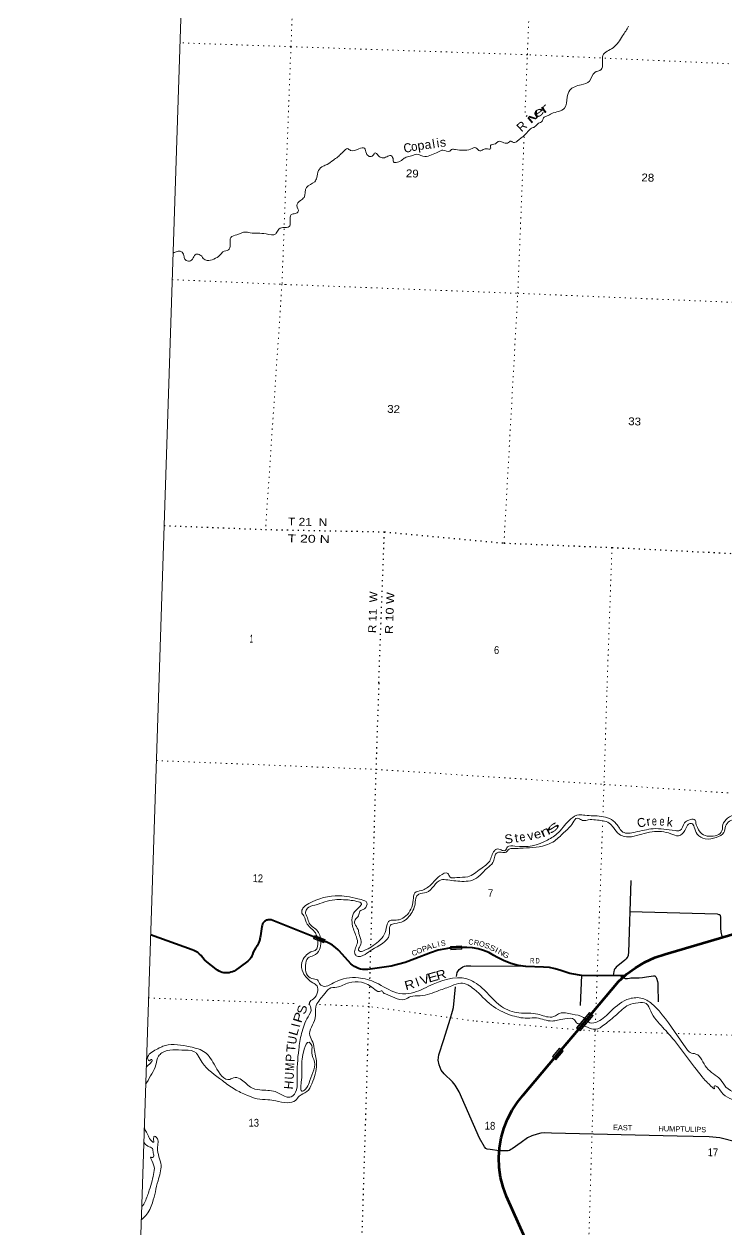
# Model space of a CAD drawing. Header units: feet. Extents: x -751810 to -497223, y -177792 to 12311.
# Drawn here: x -751810 to -736093, y -91709 to -64739 of the extents above; entities that cross this region are included whole.
import ezdxf
from ezdxf.enums import TextEntityAlignment as Align

# ---------------------------------------------------------------- set-up
doc = ezdxf.new("R2010")
doc.units = ezdxf.units.FT
doc.header["$LTSCALE"] = 80
doc.linetypes.add('DOTTED', pattern=[1.5, 0.3, -1.2])
for name, color, linetype, lineweight in [('20', 7, 'Continuous', 70), ('26', 7, 'Continuous', 40), ('29', 7, 'Continuous', 25), ('39', 7, 'Continuous', 13), ('4', 7, 'Continuous', 13), ('57', 7, 'Continuous', 13), ('6', 7, 'DOTTED', 25), ('61', 7, 'Continuous', 13), ('7', 7, 'DOTTED', 13)]:
    doc.layers.add(name, color=color, linetype=linetype, lineweight=lineweight)
for name, color, linetype in [('27', 7, 'Continuous'), ('30', 7, 'Continuous'), ('41', 7, 'Continuous')]:
    doc.layers.add(name, color=color, linetype=linetype)

msp = doc.modelspace()

# ---------------------------------------------------------------- linework, layer by layer
at = {"layer": '20'}
for points in [[(-738354.96, -86040.82), (-738318.13, -86006.98), (-738121.22, -85860.85), (-737910.12, -85736.1), (-737687.14, -85634.11), (-737454.71, -85555.97), (-737452.96, -85555.49), (-735784.92, -85068.2), (-735298, -84875.85), (-734833.86, -84633.66), (-734754.03, -84585.53), (-731640.74, -82419.54), (-731518.82, -82299.71), (-731410.09, -82167.8), (-731315.74, -82025.24), (-731236.81, -81873.6), (-731174.17, -81714.55), (-731128.49, -81549.81), (-731105.59, -81422.99), (-730968.59, -80833.06), (-730799.94, -80273.82), (-730657.78, -79917.38)], [(-737658.18, -98472.66), (-741007.18, -90981.04), (-741084.32, -90772.15), (-741139.2, -90556.34), (-741171.22, -90335.97), (-741180.04, -90113.47), (-741165.54, -89891.26), (-741127.9, -89671.79), (-741067.52, -89457.45), (-740985.07, -89250.6), (-740881.45, -89053.5), (-740757.8, -88868.31), (-740639.95, -88724.03), (-739776.8, -87695.65), (-739396.9, -87243.04), (-739086.31, -86873), (-738498.68, -86172.9), (-738354.96, -86040.82)]]:
    msp.add_lwpolyline(points, dxfattribs=at)
at = {"layer": '26'}
for points in [[(-745316.24, -85176.88), (-745343.07, -85166.14), (-746276.36, -84792.36), (-746277.82, -84792), (-746295.08, -84788.73), (-746312.58, -84787.3), (-746330.14, -84787.69), (-746347.56, -84789.92), (-746364.65, -84793.96), (-746381.23, -84799.77), (-746397.1, -84807.27), (-746412.11, -84816.4), (-746426.08, -84827.04), (-746438.86, -84839.08), (-746450.32, -84852.4), (-746460.32, -84866.84), (-746468.75, -84882.24), (-746472.11, -84890.27), (-746480.56, -84915.22), (-746484.22, -84940.27), (-746514.3, -85146.23), (-746522.1, -85182.75), (-746527.39, -85207.53), (-746533.93, -85232.75), (-746539.92, -85255.86), (-746560.84, -85313.42), (-746575.48, -85343.49), (-746587.66, -85368.51), (-746607.5, -85393.49), (-746622.8, -85412.77), (-746653.13, -85460.48), (-746678.31, -85511.1), (-746698.05, -85564.08), (-746703.6, -85582.93), (-746710.8, -85599.18), (-746727.94, -85630.88), (-746748.3, -85660.62), (-746771.65, -85688.06), (-746797.74, -85712.91), (-746826.29, -85734.9), (-747083.17, -85922.58), (-747108.42, -85936.9), (-747143.66, -85952.82), (-747180.38, -85964.98), (-747218.16, -85973.22), (-747256.6, -85977.48), (-747295.27, -85977.69), (-747333.76, -85973.86), (-747371.63, -85966.03), (-747408.48, -85954.28), (-747443.89, -85938.74), (-747477.49, -85919.59), (-747508.9, -85897.03), (-747716.33, -85730.34), (-747767.66, -85685.35), (-747814, -85635.25), (-747847.01, -85592.04), (-747882.25, -85556.43), (-747921.02, -85524.7), (-747962.89, -85497.2), (-748007.41, -85474.23), (-748045.46, -85458.98), (-748977.03, -85126.24)], [(-742258.74, -85422.02), (-742287.11, -85425.58), (-742367.79, -85435.72), (-742539.38, -85472.14), (-742706.21, -85526.3), (-743057.05, -85663.9), (-743273.91, -85742.03), (-743590.15, -85824.98), (-744111.98, -85899.5), (-744123.01, -85900.63), (-744173.39, -85902.58), (-744223.71, -85899.24), (-744273.4, -85890.67), (-744321.92, -85876.95), (-744368.74, -85858.24), (-744413.35, -85834.73), (-744455.25, -85806.69), (-744494, -85774.42), (-744754.86, -85483.29), (-744774.42, -85464.34), (-744834.5, -85408.98), (-744900.04, -85360.2), (-744970.32, -85318.55), (-745044.57, -85284.46), (-745056.94, -85279.91), (-745316.24, -85176.88)], [(-738455.55, -86039.95), (-739331.02, -86032.42), (-739541.71, -85997.09), (-739587.25, -85989.58), (-739654.49, -85972.38), (-739719.55, -85948.25), (-739787.32, -85921.87), (-739914.57, -85883.89), (-740045.09, -85859.41), (-740177.46, -85848.72), (-740570.81, -85836.79), (-740741.83, -85809.34), (-740909.05, -85764.17), (-741070.63, -85701.76), (-741224.8, -85622.81), (-741286.73, -85585.05), (-741400.08, -85524.98), (-741519.09, -85477.09), (-741642.45, -85441.9), (-741768.81, -85419.79), (-741896.79, -85411.02), (-741953.5, -85408.16), (-742009.66, -85409.73), (-742258.74, -85422.02)], [(-738420.15, -86093.83), (-738420.04, -86092.98), (-738419.71, -86087.84), (-738419.91, -86082.7), (-738420.65, -86077.61), (-738421.92, -86072.62), (-738423.7, -86067.79), (-738425.98, -86063.18), (-738428.72, -86058.83), (-738431.91, -86054.79), (-738435.5, -86051.1), (-738439.46, -86047.81), (-738443.73, -86044.95), (-738448.29, -86042.56), (-738453.07, -86040.65), (-738455.55, -86039.95)], [(-738354.96, -86040.82), (-738379.38, -86040.61), (-738455.55, -86039.95)]]:
    msp.add_lwpolyline(points, dxfattribs=at)
at = {"layer": '29'}
for p, q in [((-738222.25, -83906.07), (-738273.93, -85523.92)), ((-738244.64, -84606.91), (-736288.51, -84658.79)), ((-739327.55, -86028.84), (-739357.68, -86706.8))]:
    msp.add_line(p, q, dxfattribs=at)
for points in [[(-736288.51, -84658.79), (-736252.16, -84667.55), (-736236.67, -84674.32), (-736228.66, -84679.93), (-736222.71, -84688.45), (-736220, -84697.25), (-736215.32, -84718.19), (-736216.91, -84976.27), (-736209.49, -85057.93), (-736201.45, -85094.42), (-736192.18, -85124.74), (-736173.23, -85181.64)], [(-738273.93, -85523.92), (-738280.9, -85572.64), (-738284, -85590.59), (-738292.03, -85608.52), (-738311.2, -85637.6), (-738330.37, -85662.96), (-738358.19, -85694.52), (-738548.64, -85852.89), (-738573.99, -85877.01), (-738585.74, -85892.48), (-738596.25, -85917.84), (-738605.52, -85949.4), (-738618.25, -86038.55)], [(-742125.8, -86059.13), (-742107.89, -85965.53), (-742095.52, -85943.25), (-742063.37, -85898.71), (-742038.63, -85876.44), (-741986.69, -85841.79), (-741949.59, -85826.95), (-741907.55, -85822), (-741803.67, -85822), (-740642.79, -85828.47)], [(-741170.07, -89960.71), (-741374.53, -89933.56), (-741440.08, -89924.9), (-741466.05, -89911.29), (-741503.15, -89874.17), (-741611.98, -89676.2), (-742067.07, -88636.86), (-742154.88, -88494.58), (-742215.47, -88419.1), (-742403.45, -88240.93), (-742469, -88155.56), (-742512.27, -88033.06), (-742533.3, -87927.9), (-742522.17, -87815.29), (-742413.34, -87468.85), (-742264.94, -87013.52), (-742213, -86835.36), (-742195.69, -86748.74), (-742152.31, -86287.03)], [(-738395.16, -86082.74), (-738349.64, -86102.87), (-738328.01, -86105.96), (-738300.18, -86105.34), (-738250.71, -86092.97), (-738220.42, -86089.88), (-738186.4, -86090.5), (-738033.05, -86085.55), (-737964.43, -86079.98), (-737869.81, -86068.22), (-737711.52, -86043.48), (-737689.89, -86042.86), (-737682.47, -86045.34), (-737671.95, -86055.85), (-737661.44, -86065.13), (-737647.21, -86095.45), (-737626.82, -86170.3), (-737619.4, -86204.95), (-737615.06, -86263.72), (-737608.74, -86625.23)], [(-739999.54, -89562.14), (-740157.65, -89559.89), (-740234.33, -89564.84), (-740320.89, -89584.64), (-740437.14, -89621.76), (-740533.6, -89673.73), (-740679.53, -89775.18), (-740877.4, -89913.76), (-740907.08, -89933.56), (-740939.23, -89950.88), (-740971.38, -89958.31), (-741048.06, -89963.25), (-741170.07, -89960.71)], [(-735144.19, -89943.44), (-736227.51, -89671.23), (-736469.9, -89646.48), (-737187.17, -89631.64), (-739999.54, -89562.14)]]:
    msp.add_lwpolyline(points, dxfattribs=at)
at = {"layer": '39'}
for points in [[(-738271.99, -64788.13), (-738337.74, -64896.25), (-738407.36, -65000.23), (-738620.85, -65269.94), (-738847.13, -65441), (-738889.64, -65756.35), (-739032.2, -65821.88), (-739148.82, -66012.54), (-739334.12, -66096.74), (-739590.93, -66220.71), (-739646.24, -66377.27), (-739704.34, -66617.94), (-739839.22, -66693.75), (-739995.14, -66738.81), (-740099.31, -66795.56), (-740180.97, -66839.02), (-740209.53, -66914.27), (-740291.2, -66957.72), (-740378.19, -67041.1), (-740447.37, -67070.93), (-740528.02, -67144.48), (-740635.91, -67253.24), (-740714.1, -67312.85), (-740765.77, -67359.28), (-740846.91, -67386.72), (-740904.15, -67358.8), (-740981.74, -67400.38), (-741193.26, -67367.46), (-741255.08, -67417.58), (-741366.67, -67456.05), (-741363.1, -67530.34), (-741461.34, -67529.16), (-741550.62, -67560.34), (-741605.32, -67576.61), (-741691.29, -67507.67), (-741810.69, -67539.88), (-741975.91, -67562.58), (-742147.95, -67548.98), (-742236.17, -67548.13), (-742279.43, -67582.81), (-742429.1, -67559.91), (-742540.89, -67604.4), (-742685.32, -67665.86), (-742837.04, -67705.04), (-743011.83, -67653.27), (-743137.31, -67687.28), (-743252.64, -67717.62), (-743334.7, -67773.09), (-743450.88, -67829.46), (-743534.97, -67824.73), (-743548.35, -67744.11), (-743600.46, -67682.29), (-743685.54, -67707.59), (-743792.72, -67734.18), (-743877.21, -67681.33), (-743947.42, -67620.92), (-743999.5, -67679.37), (-744080.37, -67698.79), (-744144.37, -67632.57), (-744188.75, -67518.88), (-744311.49, -67530.93), (-744501.22, -67566.88), (-744568.08, -67526.62), (-744648.07, -67580.15), (-744708.16, -67638.34), (-744782.8, -67712.09), (-744883.35, -67781), (-745025.1, -67882.64), (-745112.51, -67917.89), (-745214.06, -68016.83), (-745255.42, -68175.85), (-745302.54, -68266.54), (-745485.22, -68392.91), (-745540.78, -68617.62), (-745623.3, -68687.11), (-745701.21, -68798.85), (-745669.57, -68934.18), (-745739.22, -68978.02), (-745826.16, -68999.26), (-745850.08, -69176.89), (-745871.22, -69270.42), (-746014.34, -69291.83), (-746122.57, -69350.46), (-746175.57, -69436.95), (-746388.08, -69434.06), (-746748.32, -69410.35), (-746866.14, -69394.5), (-746971.51, -69427.17), (-747042.56, -69452.93), (-747180.92, -69512.59), (-747194.23, -69672.52), (-747234.39, -69795.5), (-747356.13, -69837.65), (-747422.69, -69909.66), (-747562.04, -69999.36), (-747707.42, -70028.72), (-747802.26, -69985.55)], [(-747802.26, -69985.55), (-747832.73, -69936.46), (-747913.49, -69891.74), (-747959.5, -69888.25), (-748024.53, -69974.34), (-748105.05, -70043.89), (-748196.41, -70016.87), (-748228.16, -69945.68), (-748269, -69846.13), (-748332.32, -69820.03), (-748384.67, -69826.35), (-748472.98, -69862.84)], [(-736758.22, -82666.35), (-736631.87, -82865.2), (-736462.57, -82920.62), (-736181.44, -82795.88), (-736160.65, -82658.02), (-736055.59, -82515.81), (-735666.92, -82427.24), (-735438.34, -82525.9), (-735174.89, -82585.17), (-734994.32, -82779.07), (-735027.97, -82858.56), (-734966.04, -82969.98), (-734810.61, -83017.11), (-734618.76, -82946.73), (-734559.23, -82775.57), (-734504.07, -82522.17), (-734333.71, -82423.31), (-734170.91, -82402.46), (-734024.58, -82503.51), (-733899.01, -82540.04), (-733782.67, -82436.12), (-733621.12, -82377.16), (-733400.37, -82365.46), (-733038.81, -82530.85), (-732819.09, -82571.22), (-732566.17, -82453.94), (-732371.14, -82223.32), (-732172.88, -82133.03), (-731782.65, -82066.53), (-731554.47, -81882.65), (-731544.35, -81676.46), (-731711.91, -81432.72), (-732126.19, -80893.59), (-732278.13, -80570), (-732309.5, -80332.94), (-732221.71, -80152.31), (-732068.85, -80127.26), (-732015.7, -80176.39), (-732111.77, -80168.5), (-732199.65, -80252.94), (-732245.44, -80438.39), (-732129.82, -80673.1), (-731995.6, -80980.31), (-731539.6, -81538.29), (-731471.35, -81836.19), (-731592.77, -81994.11), (-731837.67, -82111.54), (-732177.89, -82183.02), (-732366.96, -82315.58), (-732552.98, -82496.28), (-732815.92, -82613.36), (-733062.04, -82590.5), (-733483.77, -82425.94), (-733630.69, -82455.12), (-733705.24, -82473.7), (-733817.84, -82591.72), (-733938.91, -82631.43), (-734052.26, -82585.13), (-734160.32, -82474.8), (-734252.74, -82485.01), (-734432.17, -82535.6), (-734473.03, -82675.07), (-734517.49, -82894.61), (-734653.09, -83060.28), (-734912.72, -83111.29), (-735096.41, -82973.44), (-735089.7, -82837.31), (-735165.14, -82699.58), (-735357.57, -82597.62), (-735533.92, -82594.16), (-735737.04, -82526.06), (-736010.85, -82584.82), (-736103.22, -82693.22), (-736138.11, -82834.8), (-736308.71, -82945.67), (-736555.9, -82976.9), (-736738.2, -82869.13), (-736803.26, -82713.56), (-736863.79, -82632.22), (-736901.91, -82633.48), (-736952.76, -82670.56), (-737013.34, -82793.6), (-737155.93, -82907.03), (-737325.46, -82863.63), (-737747.57, -82819.29), (-737979.18, -82872.86), (-738210.83, -82928.44), (-738486.37, -82872.94), (-738611.76, -82726.21), (-738705.99, -82626.18), (-739013.28, -82554.03), (-739175.6, -82550.85), (-739282.21, -82568.8), (-739375.64, -82528.9), (-739425.45, -82513.89), (-739523.79, -82620.17), (-739720.51, -82834.73)], [(-725648.29, -80078.19), (-725993.03, -80350.52), (-726407.16, -80913.49), (-726572.18, -81146.7), (-726836.92, -81253.73), (-727057.95, -81279.45), (-727226.62, -81394.37), (-727443.82, -81630.57), (-727461.92, -81734.42), (-727406.72, -81881.78), (-727420.39, -82166.05), (-727415.42, -82420.63), (-727463.45, -82618.06), (-727424.66, -82885.33), (-727374.63, -82990.51), (-727314.22, -83077.85), (-727481.57, -83226.86), (-727685.43, -83397.2), (-727876.16, -83714.07), (-728140.92, -84023.48), (-728271.23, -84225.31), (-728624.9, -84671.24), (-728940.49, -84915.53), (-729842.31, -85404.82), (-729926.94, -85527.4), (-730063.51, -85640.94), (-730276.81, -85983.42), (-730456.05, -86226.38), (-730560.44, -86334.54), (-730741.27, -86355.04), (-730915.73, -86357.63), (-731090.96, -86298.09), (-731260.85, -86272.72), (-731421.77, -86299.63), (-731608.61, -86320.01), (-731920.4, -86474.2), (-732443.61, -86876.73), (-732719.5, -87242.03), (-732893.06, -87400.94), (-733194.16, -87521.28), (-733388.29, -87605.64), (-733471.24, -87644.09), (-733600.61, -87697.66), (-733877.06, -87788.43), (-734142.62, -88037.71), (-734666.13, -88656.64), (-735053.79, -89097.89), (-735145.28, -89162.23), (-735306.09, -89082.93), (-735581.41, -88915.23), (-735828.7, -88850.27), (-736232.64, -88597.89), (-736325.07, -88507.91), (-736353.21, -88511.37), (-736352.28, -88565.49), (-736427.39, -88511.92), (-736555.14, -88383.17), (-737247.12, -87493.95), (-737507.87, -87198.29), (-737777.32, -86836.33), (-737878.18, -86666.04), (-738058.18, -86644.47), (-738275.76, -86698.32), (-738544.65, -86913.47), (-738813.67, -87134.63), (-739018.26, -87240.83), (-739195.73, -87193.27), (-739365.63, -87117.47)], [(-745249.97, -85159.76), (-745286.19, -85084.14), (-745468.65, -84884.19), (-745547.23, -84702.31), (-745593.65, -84617.24), (-745563.84, -84529.65), (-745435.44, -84423.97), (-744756.42, -84250.92), (-744264.97, -84336.69), (-744132.1, -84409.43), (-744186.83, -84540.61), (-744288.18, -84596.73), (-744322.27, -84698.26), (-744394.28, -84791.03), (-744404.05, -84879), (-744330.37, -85004.68), (-744312.2, -85099.22), (-744259.52, -85272.58), (-744302.14, -85399.98), (-744323.06, -85443.66), (-744305.82, -85484.07), (-744193.4, -85476.26), (-744033.38, -85393.23), (-743747.29, -85120.31), (-743685.2, -84921.14), (-743626.86, -84810.07), (-743546.46, -84799.63), (-743409.88, -84786.27), (-743261.88, -84703.01), (-743094.52, -84351.62), (-743057.1, -84184.03), (-742913.75, -84132.74), (-742704.76, -84006.58), (-742500.3, -83806.2), (-742316.83, -83753.69), (-742274.26, -83830.67), (-742122.16, -83843.67), (-741875.24, -83826.47), (-741580.97, -83645.88), (-741383.12, -83475.43), (-741278.26, -83243.04), (-741229.41, -83205.92), (-741123.56, -83226.03), (-741039.6, -83237.69), (-740983.9, -83158.63), (-740819.14, -83139.82), (-740088.77, -83005.85), (-739842.79, -82834.34), (-739566.05, -82527.17), (-739385.87, -82438.52), (-739249.76, -82449.21), (-738885.4, -82474.38), (-738547.84, -82637.29), (-738399.21, -82824.56), (-738126.64, -82827.89), (-737724.18, -82751.62), (-737229.85, -82793.37), (-737123.56, -82791.44), (-737019.86, -82617.14), (-736920.43, -82556.97), (-736801.84, -82541.26), (-736758.22, -82666.35)], [(-739720.51, -82834.73), (-739969.33, -83048.27), (-740131.12, -83119.24), (-740705.83, -83188.13), (-740870.35, -83194.92), (-740948.78, -83207.41), (-741014.36, -83278.59), (-741122.65, -83274.73), (-741237.38, -83303.95), (-741275.2, -83391.38), (-741313.54, -83504.84), (-741440.45, -83636.61), (-741770.5, -83902.66), (-741957.47, -83929.05), (-742323.67, -83895.83), (-742472, -83894.92), (-742629.01, -84028.11), (-742802.41, -84179), (-742971.57, -84217.77), (-743024.71, -84268.82), (-743054.03, -84432.56), (-743191.94, -84714.4), (-743312.32, -84820.24), (-743507.78, -84870.52), (-743604.84, -84912.7), (-743624.07, -84972.44), (-743631.15, -85126.59), (-744022.71, -85461.57), (-744173.11, -85564.82), (-744372.18, -85594.98), (-744405.13, -85538.23), (-744346.2, -85296.93), (-744384.94, -85127.85), (-744465.65, -84851.75), (-744429.37, -84640.05), (-744298.33, -84502.36), (-744254.77, -84429.07), (-744357.98, -84376.95), (-744659.94, -84338.97), (-744852.39, -84339.21), (-745299.85, -84460.69), (-745465.65, -84531.58), (-745507.48, -84618.93), (-745465.86, -84743.98), (-745422.2, -84867.06), (-745231.36, -85049.14), (-745179.06, -85164.61), (-745161.96, -85282.53)], [(-749074.98, -88090.6), (-748976.59, -87995.48), (-748941.17, -87928.04), (-748952.92, -87913.79), (-749003.65, -87944.85), (-749033.15, -87916.22), (-748878.68, -87708.85), (-748644.03, -87603.24), (-748089.31, -87632.14), (-747757, -87756.88), (-747526.71, -88071.98), (-747199.67, -88360.93), (-747116.76, -88324.48), (-746970.91, -88349.38), (-746738.07, -88536.29), (-746532.82, -88598.42), (-746186.74, -88635.26), (-745944.45, -88750.22), (-745828.22, -88752.5), (-745712.9, -88598.46), (-745693.45, -88326.32), (-745658.83, -87693.8), (-745597.59, -87336.32), (-745449.79, -86960.5), (-745385.81, -86767.38), (-745419.37, -86640.49), (-745331.61, -86562.05), (-745238.37, -86409.59), (-745249.65, -86271.1), (-745342.44, -86199.15), (-745562.38, -85968.41), (-745591.94, -85741.4), (-745509.04, -85604.77), (-745390.86, -85508.9), (-745287.9, -85472.84), (-745231.9, -85277.57), (-745249.97, -85159.76)], [(-745161.96, -85282.53), (-745193.32, -85454.66), (-745326.32, -85590.31), (-745449.68, -85644), (-745509.09, -85809.15), (-745482.78, -85998.03), (-745362.65, -86106.58), (-745240.93, -86135.02), (-745176.87, -86240.47), (-745109.41, -86275.86), (-744851, -86184.74), (-744323.86, -86088.87), (-743929.07, -86196.79), (-743466.5, -86424.27), (-743196.17, -86439.59), (-742749.92, -86278.01), (-741896.63, -86112.39), (-741727.69, -86185.83), (-741555.82, -86313.43), (-741117.03, -86728.81), (-740726.97, -86872.71), (-740306.54, -86900.98), (-739993.08, -86965.24), (-739910.36, -86938.81), (-739817.07, -86884.53), (-739538.8, -86904.01), (-739283.65, -86977.14), (-739262.93, -86994.15)], [(-739365.63, -87117.47), (-739416.61, -87110.79), (-739485.12, -87027.29), (-739703.27, -87008.99), (-739866.22, -87037.86), (-739986.86, -87055.53), (-740332.3, -86986.64), (-740538.86, -86990.61), (-740918.37, -86921.06), (-741342.95, -86698.33), (-741730.84, -86344.07), (-742030.8, -86205.94), (-742234.51, -86268.07), (-742519.25, -86372.7), (-742936.54, -86488.76), (-743155.44, -86508.52), (-743289.01, -86572.02), (-743506.84, -86537.7), (-743719.59, -86449.37), (-743767.09, -86418.38), (-743784.45, -86383.98), (-743850.78, -86392.7), (-743989.66, -86319.84), (-744536.54, -86198.92), (-744807.14, -86297.81), (-744980.23, -86332.49), (-745021.15, -86373.77), (-745078.73, -86446.78), (-745162.84, -86543.32), (-745257.65, -86673.71)], [(-739262.93, -86994.15), (-739143.6, -87092.09), (-738962.69, -87067.59), (-738665.26, -86828.95), (-738252.89, -86556.5), (-737966.05, -86548.09), (-737716.46, -86699.26), (-737518.25, -86913.55), (-736972.2, -87681.68), (-736893.56, -87759.37), (-736765.95, -87793.93), (-736525.44, -88099.22), (-736217.96, -88363.73), (-736093.02, -88532.5), (-735616.18, -88748.23), (-735451.52, -88835.62), (-735179.12, -89049.35), (-735121.57, -89078.53), (-735047.95, -89005.83), (-734791.85, -88728.32), (-734719.16, -88601.5), (-734748.42, -88560.85), (-734731.97, -88438.94), (-734643.17, -88308.43), (-734114.71, -87843.88)], [(-745257.65, -86673.71), (-745274.96, -86737.49), (-745294.04, -86991.6), (-745412.06, -87382.04), (-745344.83, -87529.63), (-745306.45, -87716.74), (-745258.44, -88024.26), (-745367.32, -88458.95), (-745479.07, -88635.1), (-745647.43, -88734), (-745731.58, -88832.54), (-745913.01, -88883.09), (-746174.85, -88843.89), (-746354.76, -88818.32), (-746590.91, -88797.66), (-746821.77, -88712.99), (-747095.84, -88583.38), (-747368.64, -88389.68), (-747819.69, -87986.09), (-747910.93, -87836.02), (-747959.71, -87768.94), (-748209.09, -87707.95), (-748721.48, -87768.04), (-748801.15, -87842.62), (-748857.08, -88033.89), (-748949.27, -88234.47), (-749064.71, -88436.46), (-749087.53, -88472.25)], [(-745592.53, -88089.85), (-745536.43, -87688.18), (-745427.07, -87532.03), (-745368.35, -87603.31), (-745369.61, -87767.6), (-745305.5, -87971.24), (-745340.34, -88211.01), (-745429.04, -88437.71), (-745508.06, -88580.43), (-745593.14, -88624.85), (-745611.55, -88542.34), (-745598.3, -88380.29), (-745592.53, -88089.85)], [(-749119.66, -89446.1), (-749115.95, -89454.66), (-749027.13, -89629.59), (-748949.2, -89743.33), (-748903.63, -89770.27), (-748908.44, -89710.07), (-748888.82, -89630.3), (-748843.32, -89661.25), (-748822.01, -89900.12), (-748743.37, -90280.38), (-748810.5, -90631.73), (-748934.52, -91122.24), (-749086.62, -91411.81), (-749187.79, -91507.49)], [(-749130.28, -89766.56), (-749039.64, -89855.78), (-748936.51, -89911.9), (-748916.38, -90008.48), (-748914.13, -90096.69), (-748954.56, -90113.93), (-748972.32, -90099.56), (-748924.77, -90228.73), (-748900.98, -90443.6), (-749005.13, -90842.32), (-749100.32, -91092.94), (-749169.96, -91208.63), (-749178.23, -91217.96)]]:
    msp.add_spline(points, degree=3, dxfattribs=at)
at = {"layer": '4'}
msp.add_lwpolyline([(-745759.2, 12310.88), (-714696.48, 11306.43), (-683632.43, 10344.71), (-652567.08, 9425.72), (-621500.49, 8549.46), (-590432.73, 7715.93), (-559363.85, 6925.15), (-528293.92, 6177.09), (-497222.97, 5471.78), (-501256.99, -177792.42), (-532580.02, -177081.38), (-563902.02, -176327.26), (-595222.97, -175530.05), (-626542.79, -174689.77), (-657861.41, -173806.4), (-689178.81, -172879.95), (-720494.9, -171910.43), (-751809.61, -170897.82)], close=True, dxfattribs=at)
msp.add_lwpolyline([(-745759.2, 12310.88), (-714696.48, 11306.43), (-683632.43, 10344.71), (-652567.08, 9425.72), (-621500.49, 8549.46), (-590432.73, 7715.93), (-559363.85, 6925.15), (-528293.92, 6177.09), (-497222.97, 5471.78), (-501256.99, -177792.42), (-532580.02, -177081.38), (-563902.02, -176327.26), (-595222.97, -175530.05), (-626542.79, -174689.77), (-657861.41, -173806.4), (-689178.81, -172879.95), (-720494.9, -171910.43), (-751809.61, -170897.82)], close=True, dxfattribs=at)
at = {"layer": '57'}
for p, q in [((-739436.4, -87208.88), (-739149.28, -86863.8)), ((-739355.84, -87276.02), (-739068.62, -86931.02)), ((-739355.84, -87276.02), (-739436.4, -87208.88))]:
    msp.add_line(p, q, dxfattribs=at)
for points in [[(-739148.25, -86875.07), (-739112.8, -86904.62), (-739079.89, -86932.05), (-739356.87, -87264.75), (-739425.13, -87207.85)], [(-739818.23, -87662.27), (-739738.14, -87730.18), (-739899.82, -87920.86), (-739979.91, -87852.95)], [(-739817.3, -87673.55), (-739749.42, -87731.1), (-739900.74, -87909.57), (-739968.62, -87852.02)]]:
    msp.add_lwpolyline(points, close=True, dxfattribs=at)
msp.add_lwpolyline([(-739149.28, -86863.8), (-739107.68, -86898.47), (-739068.62, -86931.02)], dxfattribs=at)
at = {"layer": '6'}
for p, q in [((-743867.14, -79487.86), (-743740.32, -76104.9)), ((-744053.04, -85483.91), (-744072.62, -86143.31))]:
    msp.add_line(p, q, dxfattribs=at)
for points in [[(-748674.46, -75964.53), (-746402.16, -76052.65), (-743740.32, -76104.9), (-741063, -76356.11), (-738645.38, -76454.57), (-735719.85, -76599.56), (-733321.59, -76737.48), (-730351.19, -76859.88), (-728034.34, -76973.11), (-725040.36, -77110.3), (-722863.89, -77222.99), (-722637.21, -77233.06)], [(-743867.14, -79487.86), (-743934.61, -81495.94), (-744050.69, -85404.83)], [(-744076.92, -86288.34), (-744090, -86728.65), (-744251.76, -92041.57), (-744462.81, -97413.64), (-744645.63, -102676.05), (-744714.33, -106830.18)]]:
    msp.add_lwpolyline(points, dxfattribs=at)
at = {"layer": '61'}
for points in [[(-745084.18, -85269.9), (-745097.19, -85303.06), (-745329.92, -85211.74), (-745316.24, -85176.88)], [(-745084.18, -85269.9), (-745069.8, -85233.25), (-745302.52, -85141.92), (-745316.24, -85176.88)], [(-742258.74, -85422.02), (-742260.6, -85383.86), (-742010.9, -85371.67), (-742008.89, -85412.75)], [(-742258.74, -85422.02), (-742256.94, -85458.77), (-742007.24, -85446.58), (-742008.89, -85412.75)]]:
    msp.add_lwpolyline(points, dxfattribs=at)
for points in [[(-745319.54, -85207.22), (-745298, -85152.29), (-745080.17, -85237.77), (-745101.72, -85292.69)], [(-742249.34, -85450.39), (-742252.23, -85391.46), (-742018.49, -85380.05), (-742015.62, -85438.98)]]:
    msp.add_lwpolyline(points, close=True, dxfattribs=at)
at = {"layer": '7'}
for p, q in [((-738645.38, -76454.57), (-738758.12, -79654.89)), ((-738852.06, -82567.35), (-739014.3, -87093.11)), ((-745764.73, -86664.05), (-749023.66, -86538.35)), ((-745418.97, -86677.39), (-745489.93, -86674.65))]:
    msp.add_line(p, q, dxfattribs=at)
for points in [[(-740591.43, -66719.98), (-740539.38, -65424.21), (-740328.54, -60135.01), (-740118.85, -54819.71), (-739886.32, -49481.1), (-739707.19, -44423.4)], [(-745399, -54612.38), (-745623.39, -59947.24), (-745834.49, -65244.45), (-746034.24, -70562.08), (-746402.16, -76052.65)], [(-717163, -66629.79), (-719194.01, -66493.35), (-724581.82, -66201.56), (-729796.7, -65965.06), (-735186.02, -65661.98), (-740539.38, -65424.21), (-745834.49, -65244.45), (-748317.58, -65157.93)], [(-741063, -76356.11), (-740753.95, -70765.4), (-740610.99, -67206.69)], [(-748492.64, -70458.89), (-745960.07, -70567.28), (-740753.95, -70765.4), (-735414.14, -70988.7), (-730069.52, -71248.24), (-724769.11, -71510.35), (-719451.26, -71791.07), (-717330.55, -71924.32)], [(-738758.12, -79654.89), (-738823.05, -81758.24), (-738848.9, -82479.44)], [(-748848.2, -81225.17), (-743930.36, -81421.71), (-738823.05, -81758.24), (-733561.84, -82117.83), (-732331.68, -82199.57)], [(-739387.43, -87251.9), (-741738.92, -87053.26), (-744090, -86728.65), (-745262.3, -86683.44)], [(-739019.82, -87240.95), (-739182.3, -92567.73), (-739456.61, -97894.47), (-739817.58, -103043.18), (-740018.81, -107507.86)], [(-737392.48, -87329.99), (-739021.1, -87282.85), (-739335.25, -87256.31)], [(-733383.44, -87486.24), (-733663.6, -87437.94), (-737218.43, -87335.04)]]:
    msp.add_lwpolyline(points, dxfattribs=at)

# ---------------------------------------------------------------- texts
at = {"layer": '27'}
for s, rotation, width, p in [('C', 353.188, 0.75, (-741810.75, -85344.65)), ('P', 20.095, 1.1, (-742820.03, -85490.29)), ('A', 19.517, 1.15, (-742721.13, -85454.25)), ('L', 17.499, 1.2, (-742608.56, -85413.5)), ('S', 9.627, 0.9, (-742415.01, -85369.3)), ('R', 350.539, 0.8, (-741688.37, -85361.56)), ('O', 343.009, 0.95, (-741574.09, -85387.98)), ('S', 340.432, 1.1, (-741459.86, -85424.69)), ('S', 331.391, 1.3, (-741349.47, -85475.16)), ('I', 332.116, 1.25, (-741255.49, -85519.48)), ('N', 331.562, 1.2, (-741153.57, -85572.34)), ('G', 331.508, 1.1, (-741045.92, -85630.53)), ('R', 358.571, 0.65, (-740432.91, -85764.13)), ('D', 358.571, 0.65, (-740311.88, -85765.8))]:
    msp.add_text(s, height=120, rotation=rotation, dxfattribs=dict(at, width=width)).set_placement(p, align=Align.CENTER)
for s, rotation, p in [('C', 20.144, (-743048.64, -85584.36)), ('O', 20.144, (-742938.6, -85536.64)), ('I', 14.037, (-742515.02, -85388.9))]:
    msp.add_text(s, height=120, rotation=rotation, dxfattribs=at).set_placement(p, align=Align.CENTER)
at = {"layer": '30'}
for s, p in [('EAST', (-738623.96, -89496.1)), ('HUMPTULIPS', (-737605.29, -89521.28))]:
    msp.add_text(s, height=120, rotation=358.584, dxfattribs=at).set_placement(p)
at = {"layer": '41'}
for s, rotation, width, p in [('e', 34.702, 1.65, (-740238.38, -66789.2)), ('r', 36.087, 1.9, (-740105.45, -66705.05)), ('i', 40.783, 1.7, (-740424.95, -66946.01)), ('v', 40.396, 2, (-740330.71, -66854.96)), ('C', 10.613, 0.95, (-743202.35, -67605.29)), ('o', 10.039, 0.95, (-743057.88, -67574.78)), ('p', 9.464, 1.05, (-742909.75, -67550.62)), ('s', 6.353, 1.05, (-742420.32, -67482.8)), ('r', 9.867, 1.05, (-737811.25, -82682.67)), ('e', 1.17, 0.75, (-737694.38, -82676.77)), ('e', 357.526, 0.75, (-737527.6, -82682.12)), ('e', 15.386, 1.1, (-740289.72, -82964.17)), ('n', 24.517, 1.45, (-740101.1, -82903.72)), ('s', 41.509, 2.2, (-739907.43, -82786.14)), ('S', 8.504, 1.05, (-740943.01, -83075.11)), ('e', 8.811, 0.9, (-740637.34, -83030.69)), ('v', 12.311, 1.05, (-740450.48, -83001.79)), ('V', 19.07, 1.15, (-742804.15, -86217.31)), ('E', 15.749, 1.3, (-742634.09, -86166.02)), ('R', 15.606, 1.15, (-742445.16, -86113.04)), ('R', 14.978, 1.15, (-743152.79, -86338.26)), ('S', 77.248, 1.15, (-745487.64, -86819.09)), ('P', 72.633, 1.3, (-745570.05, -87004.45)), ('L', 74.274, 1.15, (-745675.77, -87317.56)), ('T', 85.359, 1.1, (-745732.32, -87671.73)), ('U', 80.019, 0.95, (-745707.07, -87499.2)), ('M', 86.942, 0.8, (-745760.91, -88084.78)), ('U', 86.764, 0.85, (-745770.33, -88285.1))]:
    msp.add_text(s, height=200, rotation=rotation, dxfattribs=dict(at, width=width)).set_placement(p, align=Align.CENTER)
for s, rotation, p in [('R', 42.755, (-740597.12, -67100.03)), ('a', 7.916, (-742753.77, -67531.61)), ('l', 9.345, (-742622.95, -67515.57)), ('i', 8.66, (-742529.51, -67497.15)), ('C', 13.244, (-737963.68, -82708.32)), ('k', 354.386, (-737358.56, -82701.48)), ('t', 8.264, (-740771.31, -83055.83)), ('I', 19.873, (-742970.67, -86275.43)), ('I', 76.416, (-745629.35, -87172.97)), ('P', 86.783, (-745750.15, -87886.05)), ('H', 85.076, (-745781.58, -88494.95))]:
    msp.add_text(s, height=200, rotation=rotation, dxfattribs=at).set_placement(p, align=Align.CENTER)
at = {"layer": '6'}
for s, rotation, width, p in [('T 21  N', 358.875, 1.15, (-745903.53, -75960.55)), ('T 20 N', 358.875, 1.35, (-745912.44, -76336.61)), ('R 11  W', 87.853, 1.1, (-743930.45, -78373.38)), ('R 10 W', 87.853, 1.2, (-743553.37, -78394.53))]:
    msp.add_text(s, height=175, rotation=rotation, dxfattribs=dict(at, width=width)).set_placement(p)
at = {"layer": '7'}
for s, rotation, width, p in [('29', 358.142, 1.1, (-743261.64, -68165.29)), ('28', 358.142, 1.1, (-737987.93, -68257.17)), ('32', 358.142, 1.1, (-743681.31, -73439.45)), ('33', 358.142, 1.1, (-738283.57, -73715.64)), ('1', 358.142, 0.45, (-746758.25, -78583.17)), ('6', 358.142, 0.9, (-741290.04, -78837.79)), ('12', 358.877, 0.9, (-746694.41, -83945.12)), ('7', 358.877, 0.9, (-741425.18, -84280.13)), ('13', 358.877, 0.9, (-746785.07, -89416.97)), ('18', 358.877, 0.9, (-741494.06, -89484.86)), ('17', 358.877, 0.9, (-736502.89, -90079.53))]:
    msp.add_text(s, height=175, rotation=rotation, dxfattribs=dict(at, width=width)).set_placement(p)

doc.saveas('drawing.dxf')
